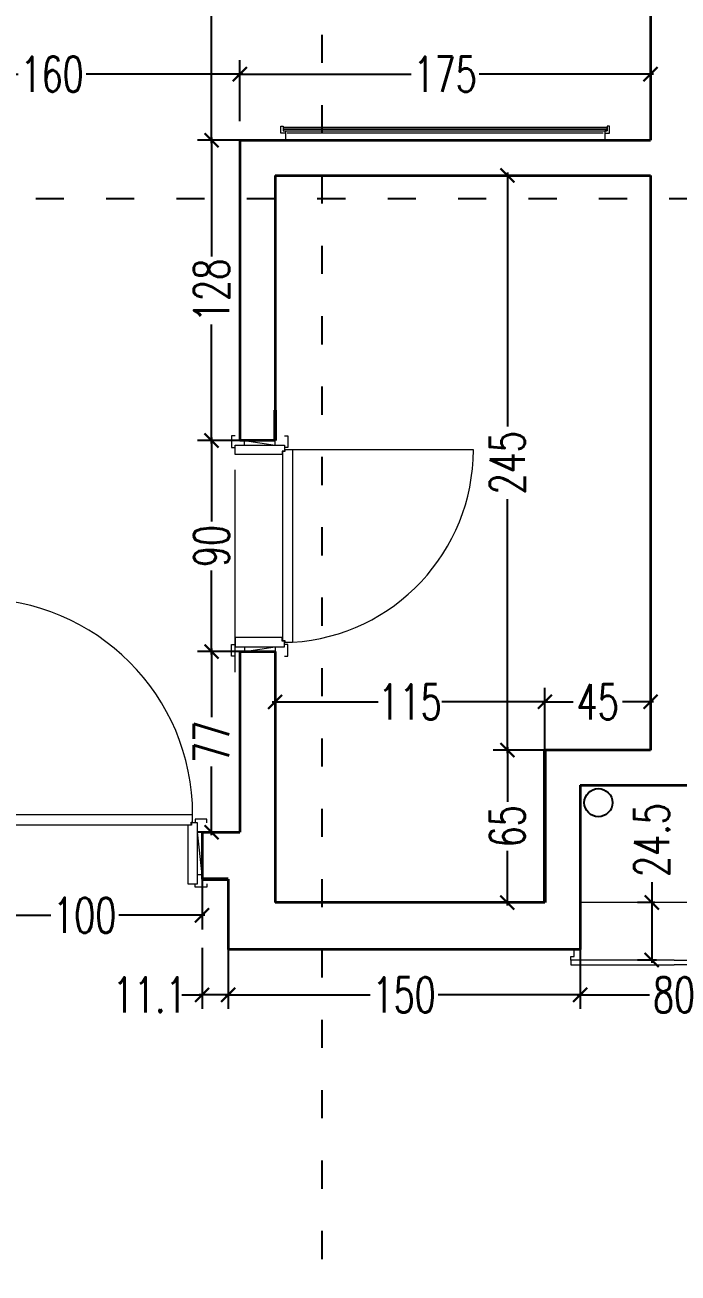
# Model space of a CAD drawing. Header units: centimetres. Extents: x -3207095 to 15275363, y -32656 to 4798027.
# Drawn here: x 696362 to 696640, y 4471540 to 4472072 of the extents above; entities that cross this region are included whole.
import ezdxf

# ---------------------------------------------------------------- set-up
doc = ezdxf.new("R2010")
doc.units = ezdxf.units.CM
doc.linetypes.add('ACAD_ISO03W100', pattern=[30, 12, -18])
doc.linetypes.add('DUZ', pattern=[500, 500])
doc.layers.get('0').update_dxf_attribs({"color": 1, "linetype": 'DUZ'})
for name, color, linetype in [('0 MC MAHAL', 94, 'Continuous'), ('DIM', 1, 'DUZ'), ('TESİSAT', 57, 'Continuous')]:
    doc.layers.add(name, color=color, linetype=linetype)
for name, color, linetype, lineweight in [('DUV', 220, 'Continuous', 50), ('DUVAR', 7, 'Continuous', 35), ('FE_MOBTEF.2', 33, 'Continuous', 18), ('KAPEN', 151, 'Continuous', 9)]:
    doc.layers.add(name, color=color, linetype=linetype, lineweight=lineweight)
doc.styles.add('DIM', font='ROMANSTW.SHX', dxfattribs={"width": 0.7})
doc.dimstyles.new('1_100', dxfattribs={"dimtxt": 15, "dimasz": 6, "dimexe": 6, "dimexo": 0, "dimgap": 2, "dimtad": 0, "dimdec": 1, "dimzin": 11, "dimdsep": 46, "dimtxsty": 'DIM', "dimblk": 'ARCHTICK', "dimcen": 3, "dimdle": 1.25, "dimclrt": 2, "dimadec": 0, "dimazin": 0, "dimtfac": 1.25, "dimtdec": 1, "dimtix": 1, "dimtofl": 0, "dimtmove": 1, "dimatfit": 3, "dimldrblk": 'ARCHTICK', "dimfxl": 20, "dimfxlon": 1, "dimtolj": 1, "dimtzin": 0, "dimarcsym": 0})

# ---------------------------------------------------------------- blocks, each defined once
blk = doc.blocks.new('new block')
at = {"layer": 'KAPEN'}
for p, q in [((105202.0528, 48261.8596), (105202.0198, 48261.8596)), ((105202.0528, 48261.8526), (105202.0528, 48261.8596)), ((105202.0628, 48261.8526), (105202.0528, 48261.8526)), ((105202.0628, 48261.0466), (105202.0628, 48261.8526)), ((105201.2498, 48261.0396), (105202.0528, 48261.0396)), ((105202.0528, 48261.0466), (105202.0628, 48261.0466)), ((105202.0528, 48261.0396), (105202.0528, 48261.0466))]:
    blk.add_line(p, q, dxfattribs=at)
for points in [[(105202.0548, 48261.9196), (105202.0398, 48261.9196), (105202.0398, 48261.8696), (105202.0548, 48261.8696)], [(105202.2248, 48261.8796), (105202.2248, 48261.8996), (105202.0948, 48261.8796), (105202.0948, 48261.8996)], [(105202.2648, 48261.9196), (105202.2798, 48261.9196), (105202.2798, 48261.8696), (105202.2648, 48261.8696)], [(105202.0198, 48261.0396), (105202.0198, 48261.8596)], [(105202.0548, 48260.9796), (105202.0398, 48260.9796), (105202.0398, 48261.0296), (105202.0548, 48261.0296)], [(105202.2248, 48261.0196), (105202.2248, 48260.9996), (105202.0948, 48261.0196), (105202.0948, 48260.9996)], [(105202.2648, 48260.9796), (105202.2798, 48260.9796), (105202.2798, 48261.0296), (105202.2648, 48261.0296)]]:
    blk.add_lwpolyline(points, dxfattribs=at)
for points in [[(105202.0548, 48261.8796), (105202.0548, 48261.8546), (105202.0648, 48261.8546), (105202.0648, 48261.8396), (105202.2648, 48261.8396), (105202.2648, 48261.8796)], [(105202.0548, 48261.0196), (105202.0548, 48261.0446), (105202.0648, 48261.0446), (105202.0648, 48261.0596), (105202.2648, 48261.0596), (105202.2648, 48261.0196)]]:
    blk.add_lwpolyline(points, close=True, dxfattribs=at)
blk.add_arc((105202.0715, 48261.0396), 0.8216, 93.6023, 180, dxfattribs=at)
blk = doc.blocks.new('K210')
for p, q in [((0.04, 0.985), (0.04, 0.032)), ((0.96, 0.032), (0.96, 0.065)), ((0.04, 0.032), (0.047, 0.032)), ((0.047, 0.032), (0.047, 0.022)), ((0.047, 0.022), (0.953, 0.022)), ((0.953, 0.032), (0.96, 0.032)), ((0.953, 0.022), (0.953, 0.032))]:
    blk.add_line(p, q)
for points in [[(0.04, 0.065), (0.96, 0.065)], [(-0.02, 0.03), (-0.02, 0.045), (0.03, 0.045), (0.03, 0.03)], [(1.02, 0.03), (1.02, 0.045), (0.97, 0.045), (0.97, 0.03)], [(0.02, -0.19), (0, -0.19), (0.02, -0.01), (0, -0.01)], [(0.98, -0.19), (1, -0.19), (0.98, -0.01), (1, -0.01)], [(-0.02, -0.23), (-0.02, -0.245), (0.03, -0.245), (0.03, -0.23)], [(1.02, -0.23), (1.02, -0.245), (0.97, -0.245), (0.97, -0.23)]]:
    blk.add_lwpolyline(points)
for points in [[(0.02, 0.03), (0.045, 0.03), (0.045, 0.02), (0.06, 0.02), (0.06, -0.23), (0.02, -0.23)], [(0.98, 0.03), (0.955, 0.03), (0.955, 0.02), (0.94, 0.02), (0.94, -0.23), (0.98, -0.23)]]:
    blk.add_lwpolyline(points, close=True)
blk.add_arc((0.04, 0.065), 0.92, 0, 90)
blk = doc.blocks.new('rgtkjıtdkfgölv')
at = {"layer": 'FE_MOBTEF.2'}
for p, q in [((104445.9079, 48877.9319), (104445.8879, 48877.9319)), ((104445.8879, 48877.9319), (104445.8879, 48877.9019)), ((104445.9076, 48877.9319), (104445.9076, 48877.9619)), ((104445.9079, 48877.9219), (104445.9079, 48877.9319)), ((104447.2612, 48877.9319), (104445.9143, 48877.9319)), ((104447.2679, 48877.9319), (104447.2679, 48877.9619)), ((104447.2679, 48877.9319), (104447.2879, 48877.9319)), ((104447.2679, 48877.9219), (104447.2679, 48877.9319)), ((104447.2879, 48877.9319), (104447.2879, 48877.9019)), ((104445.8879, 48877.9019), (104445.8979, 48877.9019)), ((104445.8979, 48877.9139), (104445.8979, 48877.9219)), ((104445.8979, 48877.9219), (104447.2779, 48877.9219)), ((104445.8979, 48877.9219), (104445.9079, 48877.9219)), ((104445.8979, 48877.9019), (104445.8979, 48877.9219)), ((104445.8979, 48877.9079), (104445.8979, 48877.9139)), ((104445.8979, 48877.9139), (104447.2779, 48877.9139)), ((104447.2779, 48877.9139), (104445.8979, 48877.9139)), ((104447.2779, 48877.9079), (104445.8979, 48877.9079)), ((104447.2779, 48877.9219), (104447.2679, 48877.9219)), ((104447.2779, 48877.9019), (104447.2779, 48877.9219)), ((104447.2779, 48877.9219), (104447.2779, 48877.9139)), ((104447.2779, 48877.9139), (104447.2779, 48877.9079)), ((104447.2879, 48877.9019), (104447.2779, 48877.9019))]:
    blk.add_line(p, q, dxfattribs=at)
blk = doc.blocks.new('_ArchTick')
at = {"color": 0, "linetype": 'ByBlock', "const_width": 0.15}
blk.add_lwpolyline([(-0.5, -0.5), (0.5, 0.5)], dxfattribs=at)
blk = doc.blocks.new('*D1524')
at = {"layer": 'Defpoints', "color": 0, "linetype": 'Continuous', "lineweight": 5, "transparency": 16777216}
for p in [(696441.32, 4471804.8), (696453.37, 4471804.8), (696453.37, 4471727.8)]:
    blk.add_point(p, dxfattribs=at)
at = {"layer": 'DIM', "color": 0, "linetype": 'Continuous', "lineweight": -2, "transparency": 16777216}
for p, q in [((696453.37, 4471804.8), (696435.32, 4471804.8)), ((696441.32, 4471806.05), (696441.32, 4471776.8)), ((696441.32, 4471726.55), (696441.32, 4471755.8)), ((696453.37, 4471727.8), (696435.32, 4471727.8))]:
    blk.add_line(p, q, dxfattribs=at)
at = {"layer": 'DIM', "color": 0, "linetype": 'Continuous', "lineweight": -2, "transparency": 16777216, "xscale": 6, "yscale": 6, "zscale": 6}
for p, rotation in [((696441.32, 4471804.8), 90), ((696441.32, 4471727.8), 270)]:
    blk.add_blockref('_ArchTick', p, dxfattribs=dict(at, rotation=rotation))
at = {"layer": 'DIM', "color": 2, "linetype": 'Continuous', "lineweight": 5, "transparency": 16777216, "insert": (696441.32, 4471766.3), "char_height": 15, "attachment_point": 5, "rotation": 90, "style": 'DIM'}
blk.add_mtext('\\A1;77', dxfattribs=at)
blk = doc.blocks.new('*D1525')
at = {"layer": 'Defpoints', "color": 0, "linetype": 'Continuous', "lineweight": 5, "transparency": 16777216}
for p in [(696441.32, 4471894.8), (696453.37, 4471894.8), (696453.37, 4471804.8)]:
    blk.add_point(p, dxfattribs=at)
at = {"layer": 'DIM', "color": 0, "linetype": 'Continuous', "lineweight": -2, "transparency": 16777216}
for p, q in [((696453.37, 4471894.8), (696435.32, 4471894.8)), ((696441.32, 4471896.05), (696441.32, 4471860.3)), ((696441.32, 4471803.55), (696441.32, 4471839.3)), ((696453.37, 4471804.8), (696435.32, 4471804.8))]:
    blk.add_line(p, q, dxfattribs=at)
at = {"layer": 'DIM', "color": 0, "linetype": 'Continuous', "lineweight": -2, "transparency": 16777216, "xscale": 6, "yscale": 6, "zscale": 6}
for p, rotation in [((696441.32, 4471894.8), 90), ((696441.32, 4471804.8), 270)]:
    blk.add_blockref('_ArchTick', p, dxfattribs=dict(at, rotation=rotation))
at = {"layer": 'DIM', "color": 2, "linetype": 'Continuous', "lineweight": 5, "transparency": 16777216, "insert": (696441.32, 4471849.8), "char_height": 15, "attachment_point": 5, "rotation": 90, "style": 'DIM'}
blk.add_mtext('\\A1;90', dxfattribs=at)
blk = doc.blocks.new('*D1526')
at = {"layer": 'Defpoints', "color": 0, "linetype": 'Continuous', "lineweight": 5, "transparency": 16777216}
for p in [(696441.32, 4472022.8), (696453.37, 4472022.8), (696453.37, 4471894.8)]:
    blk.add_point(p, dxfattribs=at)
at = {"layer": 'DIM', "color": 0, "linetype": 'Continuous', "lineweight": -2, "transparency": 16777216}
for p, q in [((696453.37, 4472022.8), (696435.32, 4472022.8)), ((696441.32, 4472024.05), (696441.32, 4471973.3)), ((696441.32, 4471893.55), (696441.32, 4471944.3)), ((696453.37, 4471894.8), (696435.32, 4471894.8))]:
    blk.add_line(p, q, dxfattribs=at)
at = {"layer": 'DIM', "color": 0, "linetype": 'Continuous', "lineweight": -2, "transparency": 16777216, "xscale": 6, "yscale": 6, "zscale": 6}
for p, rotation in [((696441.32, 4472022.8), 90), ((696441.32, 4471894.8), 270)]:
    blk.add_blockref('_ArchTick', p, dxfattribs=dict(at, rotation=rotation))
at = {"layer": 'DIM', "color": 2, "linetype": 'Continuous', "lineweight": 5, "transparency": 16777216, "insert": (696441.32, 4471958.8), "char_height": 15, "attachment_point": 5, "rotation": 90, "style": 'DIM'}
blk.add_mtext('\\A1;128', dxfattribs=at)
blk = doc.blocks.new('*D1527')
at = {"layer": 'Defpoints', "color": 0, "linetype": 'Continuous', "lineweight": 5, "transparency": 16777216}
for p in [(696441.32, 4472522.8), (696453.37, 4472522.8), (696453.37, 4472022.8)]:
    blk.add_point(p, dxfattribs=at)
at = {"layer": 'DIM', "color": 0, "linetype": 'Continuous', "lineweight": -2, "transparency": 16777216}
for p, q in [((696453.37, 4472522.8), (696435.32, 4472522.8)), ((696441.32, 4472524.05), (696441.32, 4472288.3)), ((696441.32, 4472021.55), (696441.32, 4472257.3)), ((696453.37, 4472022.8), (696435.32, 4472022.8))]:
    blk.add_line(p, q, dxfattribs=at)
at = {"layer": 'DIM', "color": 0, "linetype": 'Continuous', "lineweight": -2, "transparency": 16777216, "xscale": 6, "yscale": 6, "zscale": 6}
for p, rotation in [((696441.32, 4472522.8), 90), ((696441.32, 4472022.8), 270)]:
    blk.add_blockref('_ArchTick', p, dxfattribs=dict(at, rotation=rotation))
at = {"layer": 'DIM', "color": 2, "linetype": 'Continuous', "lineweight": 5, "transparency": 16777216, "insert": (696441.32, 4472272.8), "char_height": 15, "attachment_point": 5, "rotation": 90, "style": 'DIM'}
blk.add_mtext('\\A1;500', dxfattribs=at)
blk = doc.blocks.new('*D1528')
at = {"layer": 'Defpoints', "color": 0, "linetype": 'Continuous', "lineweight": 5, "transparency": 16777216}
for p in [(696453.37, 4472050.97), (696453.37, 4472022.8), (696628.37, 4472022.8)]:
    blk.add_point(p, dxfattribs=at)
at = {"layer": 'DIM', "color": 0, "linetype": 'Continuous', "lineweight": -2, "transparency": 16777216}
for p, q in [((696453.37, 4472030.97), (696453.37, 4472056.97)), ((696628.37, 4472030.97), (696628.37, 4472056.97)), ((696452.12, 4472050.97), (696526.37, 4472050.97)), ((696629.62, 4472050.97), (696555.37, 4472050.97))]:
    blk.add_line(p, q, dxfattribs=at)
at = {"layer": 'DIM', "color": 0, "linetype": 'Continuous', "lineweight": -2, "transparency": 16777216, "xscale": 6, "yscale": 6, "zscale": 6, "rotation": 180}
blk.add_blockref('_ArchTick', (696453.37, 4472050.97), dxfattribs=at)
at = {"layer": 'DIM', "color": 0, "linetype": 'Continuous', "lineweight": -2, "transparency": 16777216, "xscale": 6, "yscale": 6, "zscale": 6}
blk.add_blockref('_ArchTick', (696628.37, 4472050.97), dxfattribs=at)
at = {"layer": 'DIM', "color": 2, "linetype": 'Continuous', "lineweight": 5, "transparency": 16777216, "insert": (696540.87, 4472050.97), "char_height": 15, "attachment_point": 5, "style": 'DIM'}
blk.add_mtext('\\A1;175', dxfattribs=at)
blk = doc.blocks.new('*D1529')
at = {"layer": 'Defpoints', "color": 0, "linetype": 'Continuous', "lineweight": 5, "transparency": 16777216}
for p in [(696293.37, 4472050.97), (696293.37, 4472022.8), (696453.37, 4472022.8)]:
    blk.add_point(p, dxfattribs=at)
at = {"layer": 'DIM', "color": 0, "linetype": 'Continuous', "lineweight": -2, "transparency": 16777216}
for p, q in [((696293.37, 4472030.97), (696293.37, 4472056.97)), ((696453.37, 4472030.97), (696453.37, 4472056.97)), ((696292.12, 4472050.97), (696358.87, 4472050.97)), ((696454.62, 4472050.97), (696387.87, 4472050.97))]:
    blk.add_line(p, q, dxfattribs=at)
at = {"layer": 'DIM', "color": 0, "linetype": 'Continuous', "lineweight": -2, "transparency": 16777216, "xscale": 6, "yscale": 6, "zscale": 6, "rotation": 180}
blk.add_blockref('_ArchTick', (696293.37, 4472050.97), dxfattribs=at)
at = {"layer": 'DIM', "color": 0, "linetype": 'Continuous', "lineweight": -2, "transparency": 16777216, "xscale": 6, "yscale": 6, "zscale": 6}
blk.add_blockref('_ArchTick', (696453.37, 4472050.97), dxfattribs=at)
at = {"layer": 'DIM', "color": 2, "linetype": 'Continuous', "lineweight": 5, "transparency": 16777216, "insert": (696373.37, 4472050.97), "char_height": 15, "attachment_point": 5, "style": 'DIM'}
blk.add_mtext('\\A1;160', dxfattribs=at)
blk = doc.blocks.new('*D1569')
at = {"layer": 'Defpoints', "color": 0, "linetype": 'Continuous', "lineweight": 5, "transparency": 16777216}
for p in [(696437.26, 4471686.35), (696448.37, 4471686.15), (696437.26, 4471658.45)]:
    blk.add_point(p, dxfattribs=at)
at = {"layer": 'DIM', "color": 0, "linetype": 'Continuous', "lineweight": -2, "transparency": 16777216}
for p, q in [((696437.26, 4471678.45), (696437.26, 4471652.45)), ((696448.37, 4471678.45), (696448.37, 4471652.45)), ((696428.72, 4471658.45), (696437.26, 4471658.45)), ((696449.62, 4471658.45), (696436.01, 4471658.45))]:
    blk.add_line(p, q, dxfattribs=at)
at = {"layer": 'DIM', "color": 0, "linetype": 'Continuous', "lineweight": -2, "transparency": 16777216, "xscale": 6, "yscale": 6, "zscale": 6, "rotation": 180}
blk.add_blockref('_ArchTick', (696437.26, 4471658.45), dxfattribs=at)
at = {"layer": 'DIM', "color": 0, "linetype": 'Continuous', "lineweight": -2, "transparency": 16777216, "xscale": 6, "yscale": 6, "zscale": 6}
blk.add_blockref('_ArchTick', (696448.37, 4471658.45), dxfattribs=at)
at = {"layer": 'DIM', "color": 2, "linetype": 'Continuous', "lineweight": 5, "transparency": 16777216, "insert": (696414.97, 4471658.45), "char_height": 15, "attachment_point": 5, "style": 'DIM'}
blk.add_mtext('\\A1;11.1', dxfattribs=at)
blk = doc.blocks.new('*D1570')
at = {"layer": 'Defpoints', "color": 0, "linetype": 'Continuous', "lineweight": 5, "transparency": 16777216}
for p in [(696337.26, 4471707.8), (696437.26, 4471707.8), (696437.26, 4471692.35)]:
    blk.add_point(p, dxfattribs=at)
at = {"layer": 'DIM', "color": 0, "linetype": 'Continuous', "lineweight": -2, "transparency": 16777216}
for p, q in [((696337.26, 4471707.8), (696337.26, 4471686.35)), ((696437.26, 4471707.8), (696437.26, 4471686.35)), ((696336.01, 4471692.35), (696372.76, 4471692.35)), ((696438.51, 4471692.35), (696401.76, 4471692.35))]:
    blk.add_line(p, q, dxfattribs=at)
at = {"layer": 'DIM', "color": 0, "linetype": 'Continuous', "lineweight": -2, "transparency": 16777216, "xscale": 6, "yscale": 6, "zscale": 6, "rotation": 180}
blk.add_blockref('_ArchTick', (696337.26, 4471692.35), dxfattribs=at)
at = {"layer": 'DIM', "color": 0, "linetype": 'Continuous', "lineweight": -2, "transparency": 16777216, "xscale": 6, "yscale": 6, "zscale": 6}
blk.add_blockref('_ArchTick', (696437.26, 4471692.35), dxfattribs=at)
at = {"layer": 'DIM', "color": 2, "linetype": 'Continuous', "lineweight": 5, "transparency": 16777216, "insert": (696387.26, 4471692.35), "char_height": 15, "attachment_point": 5, "style": 'DIM'}
blk.add_mtext('\\A1;100', dxfattribs=at)
blk = doc.blocks.new('*D1580')
at = {"layer": 'Defpoints', "color": 0, "linetype": 'Continuous', "lineweight": 5, "transparency": 16777216}
for p in [(696448.37, 4471677.8), (696598.37, 4471677.8), (696598.37, 4471658.45)]:
    blk.add_point(p, dxfattribs=at)
at = {"layer": 'DIM', "color": 0, "linetype": 'Continuous', "lineweight": -2, "transparency": 16777216}
for p, q in [((696448.37, 4471677.8), (696448.37, 4471652.45)), ((696598.37, 4471677.8), (696598.37, 4471652.45)), ((696447.12, 4471658.45), (696508.87, 4471658.45)), ((696599.62, 4471658.45), (696537.87, 4471658.45))]:
    blk.add_line(p, q, dxfattribs=at)
at = {"layer": 'DIM', "color": 0, "linetype": 'Continuous', "lineweight": -2, "transparency": 16777216, "xscale": 6, "yscale": 6, "zscale": 6, "rotation": 180}
blk.add_blockref('_ArchTick', (696448.37, 4471658.45), dxfattribs=at)
at = {"layer": 'DIM', "color": 0, "linetype": 'Continuous', "lineweight": -2, "transparency": 16777216, "xscale": 6, "yscale": 6, "zscale": 6}
blk.add_blockref('_ArchTick', (696598.37, 4471658.45), dxfattribs=at)
at = {"layer": 'DIM', "color": 2, "linetype": 'Continuous', "lineweight": 5, "transparency": 16777216, "insert": (696523.37, 4471658.45), "char_height": 15, "attachment_point": 5, "style": 'DIM'}
blk.add_mtext('\\A1;150', dxfattribs=at)
blk = doc.blocks.new('*D1581')
at = {"layer": 'Defpoints', "color": 0, "linetype": 'Continuous', "lineweight": 5, "transparency": 16777216}
for p in [(696598.37, 4471677.8), (696678.37, 4471677.8), (696678.37, 4471658.45)]:
    blk.add_point(p, dxfattribs=at)
at = {"layer": 'DIM', "color": 0, "linetype": 'Continuous', "lineweight": -2, "transparency": 16777216}
for p, q in [((696598.37, 4471677.8), (696598.37, 4471652.45)), ((696678.37, 4471677.8), (696678.37, 4471652.45)), ((696597.12, 4471658.45), (696627.87, 4471658.45)), ((696679.62, 4471658.45), (696648.87, 4471658.45))]:
    blk.add_line(p, q, dxfattribs=at)
at = {"layer": 'DIM', "color": 0, "linetype": 'Continuous', "lineweight": -2, "transparency": 16777216, "xscale": 6, "yscale": 6, "zscale": 6, "rotation": 180}
blk.add_blockref('_ArchTick', (696598.37, 4471658.45), dxfattribs=at)
at = {"layer": 'DIM', "color": 0, "linetype": 'Continuous', "lineweight": -2, "transparency": 16777216, "xscale": 6, "yscale": 6, "zscale": 6}
blk.add_blockref('_ArchTick', (696678.37, 4471658.45), dxfattribs=at)
at = {"layer": 'DIM', "color": 2, "linetype": 'Continuous', "lineweight": 5, "transparency": 16777216, "insert": (696638.37, 4471658.45), "char_height": 15, "attachment_point": 5, "style": 'DIM'}
blk.add_mtext('\\A1;80', dxfattribs=at)
blk = doc.blocks.new('*D1589')
at = {"layer": 'Defpoints', "color": 0, "linetype": 'Continuous', "lineweight": 5, "transparency": 16777216}
for p in [(696630.21, 4471697.8), (696628.87, 4471673.3), (696630.87, 4471673.3)]:
    blk.add_point(p, dxfattribs=at)
at = {"layer": 'DIM', "color": 0, "linetype": 'Continuous', "lineweight": -2, "transparency": 16777216}
for p, q in [((696628.87, 4471706.44), (696628.87, 4471697.8)), ((696630.21, 4471697.8), (696622.87, 4471697.8)), ((696628.87, 4471699.05), (696628.87, 4471672.05)), ((696630.87, 4471673.3), (696622.87, 4471673.3))]:
    blk.add_line(p, q, dxfattribs=at)
at = {"layer": 'DIM', "color": 0, "linetype": 'Continuous', "lineweight": -2, "transparency": 16777216, "xscale": 6, "yscale": 6, "zscale": 6}
for p, rotation in [((696628.87, 4471697.8), 90), ((696628.87, 4471673.3), 270)]:
    blk.add_blockref('_ArchTick', p, dxfattribs=dict(at, rotation=rotation))
at = {"layer": 'DIM', "color": 2, "linetype": 'Continuous', "lineweight": 5, "transparency": 16777216, "insert": (696628.87, 4471724.44), "char_height": 15, "attachment_point": 5, "rotation": 90, "style": 'DIM'}
blk.add_mtext('\\A1;24.5', dxfattribs=at)
blk = doc.blocks.new('*D1627')
at = {"layer": 'Defpoints', "color": 0, "linetype": 'Continuous', "lineweight": 5, "transparency": 16777216}
for p in [(696583.37, 4471783.39), (696583.37, 4471762.8), (696628.37, 4471762.8)]:
    blk.add_point(p, dxfattribs=at)
at = {"layer": 'DIM', "color": 0, "linetype": 'Continuous', "lineweight": -2, "transparency": 16777216}
for p, q in [((696583.37, 4471763.39), (696583.37, 4471789.39)), ((696628.37, 4471763.39), (696628.37, 4471789.39)), ((696582.12, 4471783.39), (696595.37, 4471783.39)), ((696629.62, 4471783.39), (696616.37, 4471783.39))]:
    blk.add_line(p, q, dxfattribs=at)
at = {"layer": 'DIM', "color": 0, "linetype": 'Continuous', "lineweight": -2, "transparency": 16777216, "xscale": 6, "yscale": 6, "zscale": 6, "rotation": 180}
blk.add_blockref('_ArchTick', (696583.37, 4471783.39), dxfattribs=at)
at = {"layer": 'DIM', "color": 0, "linetype": 'Continuous', "lineweight": -2, "transparency": 16777216, "xscale": 6, "yscale": 6, "zscale": 6}
blk.add_blockref('_ArchTick', (696628.37, 4471783.39), dxfattribs=at)
at = {"layer": 'DIM', "color": 2, "linetype": 'Continuous', "lineweight": 5, "transparency": 16777216, "insert": (696605.87, 4471783.39), "char_height": 15, "attachment_point": 5, "style": 'DIM'}
blk.add_mtext('\\A1;45', dxfattribs=at)
blk = doc.blocks.new('*D1628')
at = {"layer": 'Defpoints', "color": 0, "linetype": 'Continuous', "lineweight": 5, "transparency": 16777216}
for p in [(696468.37, 4471783.39), (696468.37, 4471762.8), (696583.37, 4471762.8)]:
    blk.add_point(p, dxfattribs=at)
at = {"layer": 'DIM', "color": 0, "linetype": 'Continuous', "lineweight": -2, "transparency": 16777216}
for p, q in [((696468.37, 4471763.39), (696468.37, 4471789.39)), ((696583.37, 4471763.39), (696583.37, 4471789.39)), ((696467.12, 4471783.39), (696512.37, 4471783.39)), ((696584.62, 4471783.39), (696539.37, 4471783.39))]:
    blk.add_line(p, q, dxfattribs=at)
at = {"layer": 'DIM', "color": 0, "linetype": 'Continuous', "lineweight": -2, "transparency": 16777216, "xscale": 6, "yscale": 6, "zscale": 6, "rotation": 180}
blk.add_blockref('_ArchTick', (696468.37, 4471783.39), dxfattribs=at)
at = {"layer": 'DIM', "color": 0, "linetype": 'Continuous', "lineweight": -2, "transparency": 16777216, "xscale": 6, "yscale": 6, "zscale": 6}
blk.add_blockref('_ArchTick', (696583.37, 4471783.39), dxfattribs=at)
at = {"layer": 'DIM', "color": 2, "linetype": 'Continuous', "lineweight": 5, "transparency": 16777216, "insert": (696525.87, 4471783.39), "char_height": 15, "attachment_point": 5, "style": 'DIM'}
blk.add_mtext('\\A1;115', dxfattribs=at)
blk = doc.blocks.new('*D1629')
at = {"layer": 'Defpoints', "color": 0, "linetype": 'Continuous', "lineweight": 5, "transparency": 16777216}
for p in [(696567.35, 4471762.8), (696583.37, 4471762.8), (696583.37, 4471697.8)]:
    blk.add_point(p, dxfattribs=at)
at = {"layer": 'DIM', "color": 0, "linetype": 'Continuous', "lineweight": -2, "transparency": 16777216}
for p, q in [((696583.37, 4471762.8), (696561.35, 4471762.8)), ((696567.35, 4471764.05), (696567.35, 4471740.8)), ((696567.35, 4471696.55), (696567.35, 4471719.8)), ((696583.37, 4471697.8), (696561.35, 4471697.8))]:
    blk.add_line(p, q, dxfattribs=at)
at = {"layer": 'DIM', "color": 0, "linetype": 'Continuous', "lineweight": -2, "transparency": 16777216, "xscale": 6, "yscale": 6, "zscale": 6}
for p, rotation in [((696567.35, 4471762.8), 90), ((696567.35, 4471697.8), 270)]:
    blk.add_blockref('_ArchTick', p, dxfattribs=dict(at, rotation=rotation))
at = {"layer": 'DIM', "color": 2, "linetype": 'Continuous', "lineweight": 5, "transparency": 16777216, "insert": (696567.35, 4471730.3), "char_height": 15, "attachment_point": 5, "rotation": 90, "style": 'DIM'}
blk.add_mtext('\\A1;65', dxfattribs=at)
blk = doc.blocks.new('*D1630')
at = {"layer": 'Defpoints', "color": 0, "linetype": 'Continuous', "lineweight": 5, "transparency": 16777216}
for p in [(696567.35, 4472007.8), (696583.37, 4472007.8), (696583.37, 4471762.8)]:
    blk.add_point(p, dxfattribs=at)
at = {"layer": 'DIM', "color": 0, "linetype": 'Continuous', "lineweight": -2, "transparency": 16777216}
for p, q in [((696583.37, 4472007.8), (696561.35, 4472007.8)), ((696567.35, 4472009.05), (696567.35, 4471900.8)), ((696567.35, 4471761.55), (696567.35, 4471869.8)), ((696583.37, 4471762.8), (696561.35, 4471762.8))]:
    blk.add_line(p, q, dxfattribs=at)
at = {"layer": 'DIM', "color": 0, "linetype": 'Continuous', "lineweight": -2, "transparency": 16777216, "xscale": 6, "yscale": 6, "zscale": 6}
for p, rotation in [((696567.35, 4472007.8), 90), ((696567.35, 4471762.8), 270)]:
    blk.add_blockref('_ArchTick', p, dxfattribs=dict(at, rotation=rotation))
at = {"layer": 'DIM', "color": 2, "linetype": 'Continuous', "lineweight": 5, "transparency": 16777216, "insert": (696567.35, 4471885.3), "char_height": 15, "attachment_point": 5, "rotation": 90, "style": 'DIM'}
blk.add_mtext('\\A1;245', dxfattribs=at)

msp = doc.modelspace()

# ---------------------------------------------------------------- linework, layer by layer
at = {"color": 232, "linetype": 'ACAD_ISO03W100'}
for p, q in [((696488.37, 4472637.8), (696488.37, 4469507.8)), ((697128.37, 4471997.8), (693188.37, 4471997.8))]:
    msp.add_line(p, q, dxfattribs=at)
at = {"layer": 'DUV'}
for p, q in [((696468.37, 4471907.8), (696468.37, 4471894.8)), ((696583.37, 4471762.8), (696583.37, 4471697.8)), ((696437.26, 4471707.8), (696448.37, 4471707.8))]:
    msp.add_line(p, q, dxfattribs=at)
at = {"layer": 'DUVAR'}
for p, q in [((696628.37, 4472522.8), (696628.37, 4472022.8)), ((696453.37, 4472022.8), (696628.37, 4472022.8)), ((696453.37, 4472022.8), (696453.37, 4471894.8)), ((696468.37, 4472007.8), (696628.37, 4472007.8)), ((696468.37, 4472007.8), (696468.37, 4471894.8)), ((696628.37, 4472007.8), (696628.37, 4471762.8)), ((696468.37, 4471894.8), (696453.37, 4471894.8)), ((696453.37, 4471804.8), (696453.37, 4471727.8)), ((696453.37, 4471804.8), (696468.37, 4471804.8)), ((696468.37, 4471804.8), (696468.37, 4471697.8)), ((696628.37, 4471762.8), (696583.37, 4471762.8)), ((696583.37, 4471762.8), (696583.37, 4471697.8)), ((696598.37, 4471747.8), (696678.37, 4471747.8)), ((696598.37, 4471747.8), (696598.37, 4471677.8)), ((696437.26, 4471727.8), (696453.37, 4471727.8)), ((696437.26, 4471727.8), (696437.26, 4471707.8)), ((696448.37, 4471707.8), (696437.26, 4471707.8)), ((696448.37, 4471707.8), (696448.37, 4471677.8)), ((696583.37, 4471697.8), (696468.37, 4471697.8)), ((696598.37, 4471677.8), (696448.37, 4471677.8))]:
    msp.add_line(p, q, dxfattribs=at)
at = {"layer": 'KAPEN'}
for p, q in [((696451.37, 4471796.06), (696451.37, 4471882.26)), ((696678.37, 4471697.8), (696598.37, 4471697.8))]:
    msp.add_line(p, q, dxfattribs=at)
msp.add_lwpolyline([(696598.37, 4471673.3), (696594.37, 4471673.3), (696594.37, 4471674.8), (696595.87, 4471674.8), (696595.87, 4471677.8), (696598.37, 4471677.8), (696598.37, 4471673.3)], close=True, dxfattribs=at)
msp.add_lwpolyline([(696598.37, 4471673.3), (696594.37, 4471673.3), (696594.37, 4471674.8), (696595.87, 4471674.8), (696595.87, 4471677.8), (696598.37, 4471677.8), (696598.37, 4471673.3)], close=True, dxfattribs=at)
for points in [[(696638.37, 4471673.3), (696594.37, 4471673.3), (696594.37, 4471671.3), (696638.37, 4471671.3)], [(696638.37, 4471673.3), (696682.37, 4471673.3), (696682.37, 4471671.3), (696638.37, 4471671.3)]]:
    msp.add_lwpolyline(points, dxfattribs=at)
at = {"layer": 'TESİSAT', "color": 8}
msp.add_circle((696606.13, 4471740.37), 6, dxfattribs=at)

# ---------------------------------------------------------------- block references
at = {"xscale": 100, "yscale": 100, "zscale": 100, "rotation": 180}
msp.add_blockref('new block', (11216677.85, 9297994.76), dxfattribs=at)
at = {"layer": '0 MC MAHAL', "xscale": -100, "yscale": 100, "zscale": 100, "rotation": 180}
msp.add_blockref('rgtkjıtdkfgölv', (-9748117.91, 9359818.99), dxfattribs=at)
at = {"layer": 'KAPEN', "xscale": 100, "yscale": 100, "zscale": 100}
msp.add_blockref('K210', (696337.26, 4471728.8), dxfattribs=at)

# ---------------------------------------------------------------- dimensions: what is measured, and where the dimension line sits
at = {"layer": 'DIM', "linetype": 'Continuous', "lineweight": 5}
for base, p1, p2, angle, picture, middle in [((696441.32, 4472522.8), (696453.37, 4472022.8), (696453.37, 4472522.8), 90, '*D1527', (696441.32, 4472272.8)), ((696293.37, 4472050.97), (696453.37, 4472022.8), (696293.37, 4472022.8), 0, '*D1529', (696373.37, 4472050.97)), ((696453.37, 4472050.97), (696628.37, 4472022.8), (696453.37, 4472022.8), 0, '*D1528', (696540.87, 4472050.97)), ((696441.32, 4472022.8), (696453.37, 4471894.8), (696453.37, 4472022.8), 90, '*D1526', (696441.32, 4471958.8)), ((696567.35, 4472007.8), (696583.37, 4471762.8), (696583.37, 4472007.8), 90, '*D1630', (696567.35, 4471885.3)), ((696441.32, 4471894.8), (696453.37, 4471804.8), (696453.37, 4471894.8), 90, '*D1525', (696441.32, 4471849.8)), ((696441.32, 4471804.8), (696453.37, 4471727.8), (696453.37, 4471804.8), 90, '*D1524', (696441.32, 4471766.3)), ((696567.35, 4471762.8), (696583.37, 4471697.8), (696583.37, 4471762.8), 90, '*D1629', (696567.35, 4471730.3)), ((696437.26, 4471692.35), (696337.26, 4471707.8), (696437.26, 4471707.8), 0, '*D1570', (696387.26, 4471692.35))]:
    dim = msp.add_linear_dim(base=base, p1=p1, p2=p2, angle=angle, dimstyle='1_100', dxfattribs=at)
    dim.commit()
    dim.dimension.update_dxf_attribs({"geometry": picture, "text_midpoint": middle})
for base, p1, p2, picture, middle in [((696468.37, 4471783.39), (696583.37, 4471762.8), (696468.37, 4471762.8), '*D1628', (696525.87, 4471783.39)), ((696583.37, 4471783.39), (696628.37, 4471762.8), (696583.37, 4471762.8), '*D1627', (696605.87, 4471783.39)), ((696598.37, 4471658.45), (696448.37, 4471677.8), (696598.37, 4471677.8), '*D1580', (696523.37, 4471658.45)), ((696678.37, 4471658.45), (696598.37, 4471677.8), (696678.37, 4471677.8), '*D1581', (696638.37, 4471658.45))]:
    dim = msp.add_linear_dim(base=base, p1=p1, p2=p2, dimstyle='1_100', dxfattribs=at)
    dim.commit()
    dim.dimension.update_dxf_attribs({"geometry": picture, "text_midpoint": middle})
for base, p1, p2, angle, picture, middle in [((696628.87, 4471673.3), (696630.21, 4471697.8), (696630.87, 4471673.3), 90, '*D1589', (696628.87, 4471724.44)), ((696437.26, 4471658.45), (696448.37, 4471686.15), (696437.26, 4471686.35), 0, '*D1569', (696414.97, 4471658.45))]:
    dim = msp.add_linear_dim(base=base, p1=p1, p2=p2, angle=angle, dimstyle='1_100', dxfattribs=at)
    dim.commit()
    dim.dimension.update_dxf_attribs({"geometry": picture, "text_midpoint": middle, "dimtype": 160})

doc.saveas('drawing.dxf')
